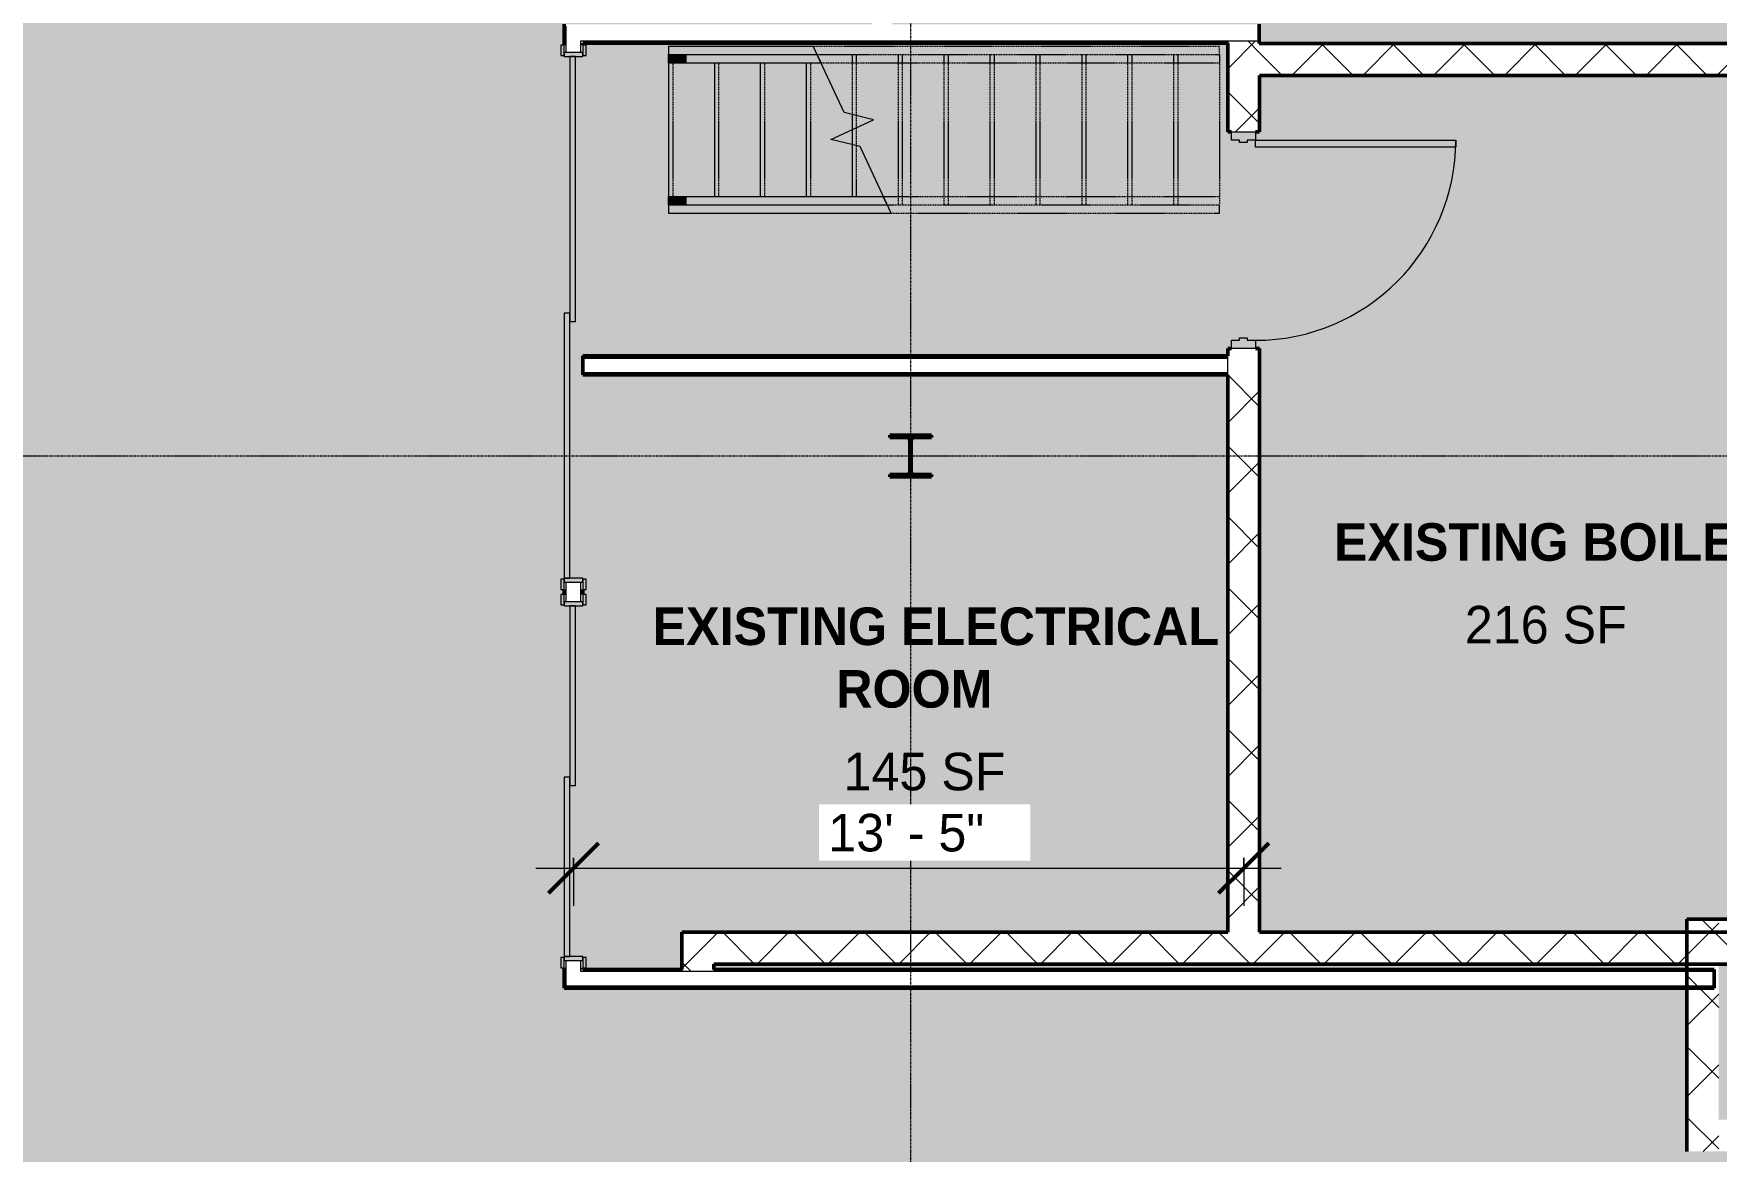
# Model space of a CAD drawing. Header units: inches. Extents: x -4136 to -1276, y 10223 to 12022.
# Drawn here: x -2031.3 to -1628.1, y 10994.8 to 11262.6 of the extents above; entities that cross this region are included whole.
import ezdxf

# ---------------------------------------------------------------- set-up
doc = ezdxf.new("R2010")
doc.units = ezdxf.units.IN
doc.header["$MEASUREMENT"] = 0
doc.linetypes.add('Grid Line 1_2_', pattern=[0.875, 0.5, -0.125, 0.125, -0.125])
doc.linetypes.add('Overhead 1_16_', pattern=[0.101562, 0.0625, -0.039062])
for name, color, linetype, lineweight in [('A-ANNO-DIMS', 211, 'Continuous', 9), ('A-ANNO-DIMS-96', 211, 'Continuous', 9), ('A-AREA-IDEN', 2, 'Continuous', 9), ('A-DOOR-1', 173, 'Continuous', 13), ('A-DOOR-2', 10, 'Continuous', 13), ('A-DOOR-3', 153, 'Continuous', 20), ('A-DOOR-4', 155, 'Continuous', 9), ('A-DOOR-FRAM-1', 153, 'Continuous', 20), ('A-FLOR-HRAL', 11, 'Continuous', 9), ('A-FLOR-HRAL-1', 11, 'Overhead 1_16_', 9), ('A-WALL-2', 163, 'Continuous', 50), ('A-WALL-3', 173, 'Continuous', 13), ('A-WALL-PATT-1', 7, 'Continuous', 9), ('C-BLDG-PADS-1', 10, 'Continuous', 13), ('I-WALL-1', 163, 'Continuous', 50), ('S-COLS-3', 52, 'Continuous', 9), ('S-COLS-4', 52, 'Continuous', 50), ('S-GRID-1', 1, 'Grid Line 1_2_', 9), ('S-STRS', 31, 'Continuous', 9), ('S-STRS-1', 31, 'Overhead 1_16_', 9), ('S-STRS-MBND', 31, 'Overhead 1_16_', 9), ('S-STRS-MBND-1', 31, 'Continuous', 9)]:
    doc.layers.add(name, color=color, linetype=linetype, lineweight=lineweight)
doc.styles.add('Century Gothic', font='ufonts.com_century-gothic.ttf', dxfattribs={"height": 9})
doc.styles.add('Century Gothic_B', font='GOTHICB.TTF', dxfattribs={"height": 9})
doc.dimstyles.new('OD__1__Tol__', dxfattribs={"dimscale": 12, "dimtxt": 9.397514, "dimasz": 1, "dimexe": 0.75, "dimexo": 0.5, "dimgap": 0.125, "dimtad": 1, "dimdec": 0, "dimzin": 3, "dimdsep": 46, "dimlunit": 4, "dimtxsty": 'Century Gothic', "dimblk1": 'OBLIQUE', "dimblk2": 'OBLIQUE', "dimsah": 1, "dimcen": 0.09, "dimdle": 0.75, "dimazin": 0, "dimtfac": 1, "dimtdec": 4, "dimtix": 1, "dimtmove": 0, "dimatfit": 3, "dimfxl": 1, "dimtvp": 1, "dimtfill": 1, "dimfrac": 2, "dimtolj": 1, "dimtzin": 0, "dimarcsym": 2})
pattern_1 = [(0, (0, 0), (30.72, 7.68), [1.267, -21.773, 1.267, -21.773, -122.88]), (0, (0, 0), (30.72, 7.68), [-46.08, 1.267, -44.813, 1.267, -21.773, -53.76]), (0, (0, 0), (30.72, 7.68), [-115.2, 1.267, -14.093, 1.267, -37.133]), (120, (11.52, 3.84), (-22.011075, 22.7643004), [1.267, -21.773, 1.267, -21.773, -122.88]), (120, (11.52, 3.84), (-22.011075, 22.7643004), [-46.08, 1.267, -44.813, 1.267, -21.773, -53.76]), (120, (11.52, 3.84), (-22.011075, 22.7643004), [-115.2, 1.267, -14.093, 1.267, -37.133]), (240, (15.36, 19.2), (-8.708925, -30.4443004), [1.267, -21.773, 1.267, -21.773, -122.88]), (240, (15.36, 19.2), (-8.708925, -30.4443004), [-46.08, 1.267, -44.813, 1.267, -21.773, -53.76]), (240, (15.36, 19.2), (-8.708925, -30.4443004), [-115.2, 1.267, -14.093, 1.267, -37.133])]
pattern_2 = [(45, (0, 0), (-8.485281, 8.485281), []), (135, (0, 0), (-8.485281, -8.485281), [])]

# ---------------------------------------------------------------- blocks, each defined once
blk = doc.blocks.new('Door-Interior-Double-Sliding-2_Panel-Wood - 125_ x 80_-1239573-FLOOR PLAN - 1ST FLOOR PLAN')
at = {"layer": 'A-DOOR-2'}
h = blk.add_hatch(color=256, dxfattribs=at)
h.paths.add_polyline_path([(-65.25, -3.125), (-62.75, -3.125), (-62.75, -2.375), (-65.25, -2.375)], flags=0)
h.paths.add_polyline_path([(-65.25, 2.875), (-65.25, 2.125), (-62.75, 2.125), (-62.75, 2.875)], flags=0)
h.paths.add_polyline_path([(62.75, -2.375), (62.75, -3.125), (65.25, -3.125), (65.25, -2.375)], flags=0)
h.paths.add_polyline_path([(62.75, 2.875), (62.75, 2.125), (65.25, 2.125), (65.25, 2.875)], flags=0)
h = blk.add_hatch(color=256, dxfattribs=at)
h.paths.add_polyline_path([(-63.5, 2.125), (-63.5, -2.375), (-62.5, -2.375), (-62.5, 2.125)], flags=0)
h.paths.add_polyline_path([(62.5, 2.125), (62.5, -2.375), (63.5, -2.375), (63.5, 2.125)], flags=0)
for points in [[(-62.5, 2.125), (-62.5, 0.75), (1, 0.75), (1, 2.125)], [(-1, -0.625), (62.5, -0.625), (62.5, 0.75), (-1, 0.75)]]:
    blk.add_hatch(color=256, dxfattribs=at).paths.add_polyline_path(points, flags=0)
at = {"layer": 'A-DOOR-3'}
for p, q in [((1, 2.125), (-62.5, 2.125)), ((-62.5, 2.125), (-62.5, 0.75)), ((-62.5, 0.75), (1, 0.75)), ((62.5, 0.75), (-1, 0.75)), ((-1, 0.75), (-1, -0.625)), ((1, 0.75), (1, 2.125)), ((62.5, -0.625), (62.5, 0.75)), ((-1, -0.625), (62.5, -0.625))]:
    blk.add_line(p, q, dxfattribs=at)
at = {"layer": 'A-DOOR-4'}
for p, q in [((-62.75, 2.875), (-65.25, 2.875)), ((-65.25, 2.875), (-65.25, 2.125)), ((-65.25, 2.125), (-62.75, 2.125)), ((-62.75, 2.125), (-62.75, 2.875)), ((65.25, 2.875), (62.75, 2.875)), ((62.75, 2.875), (62.75, 2.125)), ((62.75, 2.125), (65.25, 2.125)), ((65.25, 2.125), (65.25, 2.875)), ((-62.75, -2.375), (-65.25, -2.375)), ((-65.25, -2.375), (-65.25, -3.125)), ((-65.25, -3.125), (-62.75, -3.125)), ((-62.75, -3.125), (-62.75, -2.375)), ((65.25, -2.375), (62.75, -2.375)), ((62.75, -2.375), (62.75, -3.125)), ((62.75, -3.125), (65.25, -3.125)), ((65.25, -3.125), (65.25, -2.375))]:
    blk.add_line(p, q, dxfattribs=at)
at = {"layer": 'A-DOOR-FRAM-1'}
for p, q in [((-62.5, 2.125), (-63.5, 2.125)), ((-63.5, 2.125), (-63.5, -2.375)), ((-62.5, -2.375), (-62.5, 2.125)), ((62.5, 2.125), (62.5, -2.375)), ((63.5, 2.125), (62.5, 2.125)), ((63.5, -2.375), (63.5, 2.125)), ((-63.5, -2.375), (-62.5, -2.375)), ((62.5, -2.375), (63.5, -2.375))]:
    blk.add_line(p, q, dxfattribs=at)
blk = doc.blocks.new('Door-Interior-Double-Sliding-2_Panel-Wood - 84_ x 80_-1239550-FLOOR PLAN - 1ST FLOOR PLAN')
at = {"layer": 'A-DOOR-2'}
h = blk.add_hatch(color=256, dxfattribs=at)
h.paths.add_polyline_path([(-44.75, -2.375), (-44.75, -3.125), (-42.25, -3.125), (-42.25, -2.375)], flags=0)
h.paths.add_polyline_path([(-44.75, 2.875), (-44.75, 2.125), (-42.25, 2.125), (-42.25, 2.875)], flags=0)
h.paths.add_polyline_path([(42.25, 2.875), (42.25, 2.125), (44.75, 2.125), (44.75, 2.875)], flags=0)
h.paths.add_polyline_path([(42.25, -2.375), (42.25, -3.125), (44.75, -3.125), (44.75, -2.375)], flags=0)
h = blk.add_hatch(color=256, dxfattribs=at)
h.paths.add_polyline_path([(-43, 2.125), (-43, -2.375), (-42, -2.375), (-42, 2.125)], flags=0)
h.paths.add_polyline_path([(42, -2.375), (43, -2.375), (43, 2.125), (42, 2.125)], flags=0)
for points in [[(-42, 2.125), (-42, 0.75), (1, 0.75), (1, 2.125)], [(-1, -0.625), (42, -0.625), (42, 0.75), (-1, 0.75)]]:
    blk.add_hatch(color=256, dxfattribs=at).paths.add_polyline_path(points, flags=0)
at = {"layer": 'A-DOOR-3'}
for p, q in [((1, 2.125), (-42, 2.125)), ((-42, 2.125), (-42, 0.75)), ((-42, 0.75), (1, 0.75)), ((42, 0.75), (-1, 0.75)), ((-1, 0.75), (-1, -0.625)), ((1, 0.75), (1, 2.125)), ((42, -0.625), (42, 0.75)), ((-1, -0.625), (42, -0.625))]:
    blk.add_line(p, q, dxfattribs=at)
at = {"layer": 'A-DOOR-4'}
for p, q in [((-42.25, 2.875), (-44.75, 2.875)), ((-44.75, 2.875), (-44.75, 2.125)), ((-44.75, 2.125), (-42.25, 2.125)), ((-42.25, 2.125), (-42.25, 2.875)), ((44.75, 2.875), (42.25, 2.875)), ((42.25, 2.875), (42.25, 2.125)), ((42.25, 2.125), (44.75, 2.125)), ((44.75, 2.125), (44.75, 2.875)), ((-42.25, -2.375), (-44.75, -2.375)), ((-44.75, -2.375), (-44.75, -3.125)), ((-44.75, -3.125), (-42.25, -3.125)), ((-42.25, -3.125), (-42.25, -2.375)), ((44.75, -2.375), (42.25, -2.375)), ((42.25, -2.375), (42.25, -3.125)), ((42.25, -3.125), (44.75, -3.125)), ((44.75, -3.125), (44.75, -2.375))]:
    blk.add_line(p, q, dxfattribs=at)
at = {"layer": 'A-DOOR-FRAM-1'}
for p, q in [((-42, 2.125), (-43, 2.125)), ((-43, 2.125), (-43, -2.375)), ((-42, -2.375), (-42, 2.125)), ((42, 2.125), (42, -2.375)), ((43, 2.125), (42, 2.125)), ((43, -2.375), (43, 2.125)), ((-43, -2.375), (-42, -2.375)), ((42, -2.375), (43, -2.375))]:
    blk.add_line(p, q, dxfattribs=at)
blk = doc.blocks.new('Door-Passage-Single-Flush - 48_ x 84_-1370574-FLOOR PLAN - 1ST FLOOR PLAN')
at = {"layer": 'A-DOOR-2'}
h = blk.add_hatch(color=256, dxfattribs=at)
h.paths.add_polyline_path([(-26, -3.0625), (-24, -3.0625), (-24, -1.125), (-23.375, -1.125), (-23.375, 0.75), (-24, 0.75), (-24, 2.6875), (-26, 2.6875)], flags=0)
h.paths.add_polyline_path([(23.375, -1.125), (24, -1.125), (24, -3.0625), (26, -3.0625), (26, 2.6875), (24, 2.6875), (24, 0.75), (23.375, 0.75)], flags=0)
blk.add_hatch(color=256, dxfattribs=at).paths.add_polyline_path([(22.25, -51.0625), (24, -51.0625), (24, -3.0625), (22.25, -3.0625), (22.25, -4.4609)], flags=0)
at = {"layer": 'A-DOOR-3'}
for p, q in [((22.25, -3.0625), (24, -3.0625)), ((22.25, -51.0625), (22.25, -3.0625)), ((24, -3.0625), (24, -51.0625)), ((24, -51.0625), (22.25, -51.0625))]:
    blk.add_line(p, q, dxfattribs=at)
at = {"layer": 'A-DOOR-4'}
blk.add_arc((24, -3.0625), 48, 180, 270, dxfattribs=at)
at = {"layer": 'A-DOOR-FRAM-1'}
for p, q in [((-26, 2.6875), (-24, 2.6875)), ((-26, -3.0625), (-26, 2.6875)), ((-24, 2.6875), (-24, 0.75)), ((-24, 0.75), (-23.375, 0.75)), ((-23.375, 0.75), (-23.375, -1.125)), ((23.375, 0.75), (24, 0.75)), ((23.375, -1.125), (23.375, 0.75)), ((24, 2.6875), (26, 2.6875)), ((24, 0.75), (24, 2.6875)), ((26, 2.6875), (26, -3.0625)), ((-24, -3.0625), (-26, -3.0625)), ((-24, -1.125), (-24, -3.0625)), ((-23.375, -1.125), (-24, -1.125)), ((24, -1.125), (23.375, -1.125)), ((24, -3.0625), (24, -1.125)), ((26, -3.0625), (24, -3.0625))]:
    blk.add_line(p, q, dxfattribs=at)
blk = doc.blocks.new('Top Rail Type - Top Rail_Internal_-1377795-FLOOR PLAN - 1ST FLOOR PLAN')
at = {"layer": 'A-FLOR-HRAL'}
for points in [[(-1879.2, 11221.65), (-1875.08, 11221.65), (-1875.08, 11223.65), (-1879.2, 11223.65)], [(-1875.06, 11221.65), (-1875.06, 11223.65), (-1875.08, 11223.65), (-1875.08, 11221.65)]]:
    blk.add_hatch(color=256, dxfattribs=at).paths.add_polyline_path(points, flags=0)
for p, q in [((-1879.2, 11221.65), (-1879.2, 11223.65)), ((-1879.2, 11223.65), (-1875.08, 11223.65)), ((-1875.08, 11221.65), (-1879.2, 11221.65)), ((-1875.06, 11223.65), (-1875.08, 11223.65)), ((-1875.08, 11223.65), (-1875.08, 11221.65)), ((-1875.08, 11221.65), (-1875.06, 11221.65))]:
    blk.add_line(p, q, dxfattribs=at)
blk = doc.blocks.new('Top Rail Type - Top Rail_Internal_-V2-FLOOR PLAN - 1ST FLOOR PLAN')
at = {"layer": 'A-FLOR-HRAL'}
blk.add_hatch(color=256, dxfattribs=at).paths.add_polyline_path([(-1875.06, 11221.65), (-1826.81, 11221.65), (-1827.74, 11223.65), (-1875.06, 11223.65)], flags=0)
for p, q in [((-1879.2, 11223.65), (-1879.2, 11221.65)), ((-1879.2, 11223.65), (-1827.74, 11223.65)), ((-1879.2, 11221.65), (-1826.81, 11221.65)), ((-1826.81, 11221.65), (-1827.74, 11223.65))]:
    blk.add_line(p, q, dxfattribs=at)
at = {"layer": 'A-FLOR-HRAL-1'}
for p, q in [((-1827.74, 11223.65), (-1747.2, 11223.65)), ((-1826.81, 11221.65), (-1747.2, 11221.65)), ((-1747.2, 11223.65), (-1747.2, 11221.65))]:
    blk.add_line(p, q, dxfattribs=at)
blk = doc.blocks.new('Top Rail Type - Top Rail_Internal_-1377806-FLOOR PLAN - 1ST FLOOR PLAN')
at = {"layer": 'A-FLOR-HRAL'}
for points in [[(-1879.2, 11255.65), (-1875.08, 11255.65), (-1875.08, 11257.65), (-1879.2, 11257.65)], [(-1875.06, 11255.65), (-1875.06, 11257.65), (-1875.08, 11257.65), (-1875.08, 11255.65)]]:
    blk.add_hatch(color=256, dxfattribs=at).paths.add_polyline_path(points, flags=0)
for p, q in [((-1879.2, 11255.65), (-1879.2, 11257.65)), ((-1879.2, 11257.65), (-1875.08, 11257.65)), ((-1875.06, 11257.65), (-1875.08, 11257.65)), ((-1875.08, 11257.65), (-1875.08, 11255.65)), ((-1875.08, 11255.65), (-1879.2, 11255.65)), ((-1875.08, 11255.65), (-1875.06, 11255.65))]:
    blk.add_line(p, q, dxfattribs=at)
blk = doc.blocks.new('Top Rail Type - Top Rail_Internal_-V3-FLOOR PLAN - 1ST FLOOR PLAN')
at = {"layer": 'A-FLOR-HRAL'}
blk.add_hatch(color=256, dxfattribs=at).paths.add_polyline_path([(-1875.06, 11255.65), (-1842.66, 11255.65), (-1843.6, 11257.65), (-1875.06, 11257.65)], flags=0)
for p, q in [((-1879.2, 11257.65), (-1879.2, 11255.65)), ((-1879.2, 11257.65), (-1843.6, 11257.65)), ((-1842.66, 11255.65), (-1843.6, 11257.65)), ((-1879.2, 11255.65), (-1842.66, 11255.65))]:
    blk.add_line(p, q, dxfattribs=at)
at = {"layer": 'A-FLOR-HRAL-1'}
for p, q in [((-1843.6, 11257.65), (-1747.2, 11257.65)), ((-1747.2, 11257.65), (-1747.2, 11255.65)), ((-1842.66, 11255.65), (-1747.2, 11255.65))]:
    blk.add_line(p, q, dxfattribs=at)
blk = doc.blocks.new('DIMBLOCK4-FLOOR PLAN - 1ST FLOOR PLAN')
at = {"layer": 'A-ANNO-DIMS-96', "lineweight": 50}
for p, q in [((-1901.95, 11062.62), (-1895.95, 11068.62)), ((-1741.39, 11062.62), (-1735.39, 11068.62)), ((-1901.95, 11062.62), (-1907.95, 11056.62)), ((-1741.39, 11062.62), (-1747.39, 11056.62))]:
    blk.add_line(p, q, dxfattribs=at)
at = {"layer": 'A-ANNO-DIMS-96'}
for p, q in [((-1901.95, 11065.11), (-1901.95, 11053.62)), ((-1901.95, 11062.62), (-1901.95, 11065.11)), ((-1741.39, 11065.11), (-1741.39, 11053.62)), ((-1741.39, 11062.62), (-1741.39, 11065.11)), ((-1910.95, 11062.62), (-1732.39, 11062.62))]:
    blk.add_line(p, q, dxfattribs=at)
at = {"layer": 'A-ANNO-DIMS-96', "color": 0, "insert": (-1840.91, 11075.66), "char_height": 9, "width": 46.1821, "attachment_point": 1, "line_spacing_factor": 0.984502, "style": 'Century Gothic', "bg_fill": 3, "box_fill_scale": 1.25, "bg_fill_color": 256, "bg_fill_true_color": 13158600, "bg_fill_transparency": 0}
blk.add_mtext('13\' - 5"', dxfattribs=at)
blk = doc.blocks.new('_Oblique')
at = {"color": 0, "linetype": 'ByBlock', "lineweight": -2}
blk.add_line((-0.5, -0.5), (0.5, 0.5), dxfattribs=at)

msp = doc.modelspace()

# ---------------------------------------------------------------- hatches: boundary and pattern name
at = {"layer": 'A-WALL-PATT-1'}
h = msp.add_hatch(dxfattribs=at)
h.set_pattern_fill('FP_3', color=256, style=0, pattern_type=2)
h.set_pattern_definition(pattern_1)
h.paths.add_polyline_path([(-1904.2, 11033.9), (-1903.7, 11033.9), (-1903.7, 11040.48), (-1904.2, 11040.48), (-1904.2, 11038.73)], flags=0)
h.paths.add_polyline_path([(-1904.2, 11126.48), (-1903.7, 11126.48), (-1903.7, 11131.15), (-1904.2, 11131.15), (-1904.2, 11128.23)], flags=0)
h.paths.add_polyline_path([(-1903.7, 11258.15), (-1903.7, 11264.4), (-1904.2, 11264.4), (-1904.2, 11258.15)], flags=0)
h = msp.add_hatch(dxfattribs=at)
h.set_pattern_fill('FP_3', color=256, style=0, pattern_type=2)
h.set_pattern_definition(pattern_1)
h.paths.add_polyline_path([(-1900.2, 11260.4), (-1745.2, 11260.4), (-1745.2, 11260.9), (-1900.2, 11260.9)], flags=0)
h = msp.add_hatch(dxfattribs=at)
h.set_pattern_fill('FP_1', color=256, style=0, pattern_type=2)
h.set_pattern_definition(pattern_2)
h.paths.add_polyline_path([(-1745.2, 11047.28), (-1737.58, 11047.28), (-1737.58, 11187.15), (-1745.2, 11187.15), (-1745.2, 11096.51)], flags=0)
h.paths.add_polyline_path([(-1737.58, 11239.15), (-1737.58, 11260.4), (-1737.7, 11260.4), (-1737.7, 11260.9), (-1745.2, 11260.9), (-1745.2, 11239.15), (-1738.58, 11239.15)], flags=0)
h = msp.add_hatch(dxfattribs=at)
h.set_pattern_fill('FP_1', color=256, style=0, pattern_type=2)
h.set_pattern_definition(pattern_2)
h.paths.add_polyline_path([(-1585.45, 11252.65), (-1585.45, 11260.27), (-1737.58, 11260.27), (-1737.58, 11252.65), (-1615.75, 11252.65)], flags=0)
h = msp.add_hatch(dxfattribs=at)
h.set_pattern_fill('FP_3', color=256, style=0, pattern_type=2)
h.set_pattern_definition(pattern_1)
h.paths.add_polyline_path([(-1899.7, 11184.9), (-1745.2, 11184.9), (-1745.2, 11185.4), (-1899.7, 11185.4)], flags=0)
h = msp.add_hatch(dxfattribs=at)
h.set_pattern_fill('FP_3', color=256, style=0, pattern_type=2)
h.set_pattern_definition(pattern_1)
h.paths.add_polyline_path([(-1899.7, 11180.9), (-1745.2, 11180.9), (-1745.2, 11181.4), (-1899.7, 11181.4)], flags=0)
h = msp.add_hatch(dxfattribs=at)
h.set_pattern_fill('FP_1', color=256, style=0, pattern_type=2)
h.set_pattern_definition(pattern_2)
h.paths.add_polyline_path([(-1868.35, 11037.9), (-1868.35, 11047.28), (-1875.98, 11047.28), (-1875.98, 11037.9)], flags=0)
h = msp.add_hatch(dxfattribs=at)
h.set_pattern_fill('FP_1', color=256, style=0, pattern_type=2)
h.set_pattern_definition(pattern_2)
h.paths.add_polyline_path([(-1868.35, 11039.65), (-1585.45, 11039.65), (-1585.45, 11047.28), (-1868.35, 11047.28)], flags=0)
h = msp.add_hatch(dxfattribs=at)
h.set_pattern_fill('FP_1', color=256, style=0, pattern_type=2)
h.set_pattern_definition(pattern_2)
h.paths.add_polyline_path([(-1627.58, 10994.78), (-1627.58, 11050.4), (-1635.2, 11050.4), (-1635.2, 10994.78)], flags=0)
h = msp.add_hatch(dxfattribs=at)
h.set_pattern_fill('FP_3', color=256, style=0, pattern_type=2)
h.set_pattern_definition(pattern_1)
h.paths.add_polyline_path([(-1868.35, 11037.9), (-1628.7, 11037.9), (-1628.7, 11038.4), (-1868.35, 11038.4)], flags=0)
h.paths.add_polyline_path([(-1899.7, 11037.9), (-1875.98, 11037.9), (-1875.98, 11038.4), (-1899.7, 11038.4)], flags=0)
h = msp.add_hatch(dxfattribs=at)
h.set_pattern_fill('FP_3', color=256, style=0, pattern_type=2)
h.set_pattern_definition(pattern_1)
h.paths.add_polyline_path([(-1903.7, 11033.9), (-1628.7, 11033.9), (-1628.7, 11034.4), (-1903.7, 11034.4)], flags=0)
at = {"layer": 'C-BLDG-PADS-1'}
h = msp.add_hatch(color=256, dxfattribs=at)
h.paths.add_polyline_path([(-3016.2, 10800.4), (-2884.2, 10800.4), (-2884.14, 10801.31), (-2883.96, 10802.21), (-2883.67, 10803.07), (-2883.27, 10803.9), (-2882.76, 10804.66), (-2882.15, 10805.35), (-2881.46, 10805.95), (-2880.7, 10806.46), (-2879.88, 10806.86), (-2879.01, 10807.16), (-2878.12, 10807.34), (-2877.2, 10807.4), (-2876.29, 10807.34), (-2875.39, 10807.16), (-2874.52, 10806.86), (-2873.7, 10806.46), (-2872.94, 10805.95), (-2872.25, 10805.35), (-2871.65, 10804.66), (-2871.14, 10803.9), (-2870.74, 10803.07), (-2870.44, 10802.21), (-2870.26, 10801.31), (-2870.2, 10800.4), (-2809.2, 10800.4), (-2809.2, 10844.89), (-2761.2, 10844.89), (-2761.2, 10800.4), (-2728.2, 10800.4), (-2728.14, 10801.31), (-2727.96, 10802.21), (-2727.67, 10803.07), (-2727.27, 10803.9), (-2726.76, 10804.66), (-2726.15, 10805.35), (-2725.46, 10805.95), (-2724.7, 10806.46), (-2723.88, 10806.86), (-2723.01, 10807.16), (-2722.12, 10807.34), (-2721.2, 10807.4), (-2720.29, 10807.34), (-2719.39, 10807.16), (-2718.52, 10806.86), (-2717.7, 10806.46), (-2716.94, 10805.95), (-2716.25, 10805.35), (-2715.65, 10804.66), (-2715.14, 10803.9), (-2714.74, 10803.07), (-2714.44, 10802.21), (-2714.26, 10801.31), (-2714.2, 10800.4), (-2572.2, 10800.4), (-2572.14, 10801.31), (-2571.96, 10802.21), (-2571.67, 10803.07), (-2571.27, 10803.9), (-2570.76, 10804.66), (-2570.15, 10805.35), (-2569.46, 10805.95), (-2568.7, 10806.46), (-2567.88, 10806.86), (-2567.01, 10807.16), (-2566.2, 10807.32), (-2566.2, 10844.89), (-2518.2, 10844.89), (-2518.2, 10800.4), (-2416.2, 10800.4), (-2416.14, 10801.31), (-2415.96, 10802.21), (-2415.67, 10803.07), (-2415.27, 10803.9), (-2414.76, 10804.66), (-2414.15, 10805.35), (-2413.46, 10805.95), (-2412.7, 10806.46), (-2411.88, 10806.86), (-2411.01, 10807.16), (-2410.12, 10807.34), (-2409.2, 10807.4), (-2408.29, 10807.34), (-2407.39, 10807.16), (-2406.52, 10806.86), (-2405.7, 10806.46), (-2404.94, 10805.95), (-2404.25, 10805.35), (-2403.65, 10804.66), (-2403.14, 10803.9), (-2402.74, 10803.07), (-2402.44, 10802.21), (-2402.26, 10801.31), (-2402.2, 10800.4), (-2326.2, 10800.4), (-2326.2, 10844.89), (-2278.2, 10844.89), (-2278.2, 10800.4), (-2260.2, 10800.4), (-2260.14, 10801.31), (-2259.96, 10802.21), (-2259.67, 10803.07), (-2259.27, 10803.9), (-2258.76, 10804.66), (-2258.15, 10805.35), (-2257.46, 10805.95), (-2256.7, 10806.46), (-2255.88, 10806.86), (-2255.01, 10807.16), (-2254.12, 10807.34), (-2253.2, 10807.4), (-2252.29, 10807.34), (-2251.39, 10807.16), (-2250.52, 10806.86), (-2249.7, 10806.46), (-2248.94, 10805.95), (-2248.25, 10805.35), (-2247.65, 10804.66), (-2247.14, 10803.9), (-2246.74, 10803.07), (-2246.44, 10802.21), (-2246.26, 10801.31), (-2246.2, 10800.4), (-2104.2, 10800.4), (-2104.14, 10801.31), (-2103.96, 10802.21), (-2103.67, 10803.07), (-2103.27, 10803.9), (-2102.76, 10804.66), (-2102.15, 10805.35), (-2101.46, 10805.95), (-2100.7, 10806.46), (-2099.88, 10806.86), (-2099.01, 10807.16), (-2098.12, 10807.34), (-2097.2, 10807.4), (-2096.29, 10807.34), (-2095.39, 10807.16), (-2094.52, 10806.86), (-2093.7, 10806.46), (-2092.94, 10805.95), (-2092.25, 10805.35), (-2091.65, 10804.66), (-2091.14, 10803.9), (-2090.74, 10803.07), (-2090.44, 10802.21), (-2090.26, 10801.31), (-2090.2, 10800.4), (-2085.7, 10800.4), (-2085.7, 10844.89), (-2037.7, 10844.89), (-2037.7, 10800.4), (-1949.39, 10800.4), (-1949.33, 10801.31), (-1949.15, 10802.21), (-1948.86, 10803.07), (-1948.45, 10803.9), (-1947.94, 10804.66), (-1947.34, 10805.35), (-1946.65, 10805.95), (-1946.2, 10806.25), (-1946.2, 10817.27), (-1845.45, 10817.27), (-1845.45, 10979.9), (-1832.55, 10979.9), (-1832.55, 10975.4), (-1840.95, 10975.4), (-1840.95, 10817.27), (-1829.2, 10817.27), (-1829.2, 10832.89), (-1813.2, 10832.89), (-1813.2, 10817.27), (-1797.95, 10817.27), (-1797.95, 10975.4), (-1802.55, 10975.4), (-1802.55, 10979.9), (-1797.95, 10979.9), (-1797.95, 10977.65), (-1790.33, 10977.65), (-1790.33, 10817.27), (-1600.45, 10817.27), (-1600.45, 10832.89), (-1587.2, 10832.89), (-1587.2, 10994.78), (-1635.2, 10994.78), (-1635.2, 11033.9), (-1904.2, 11033.9), (-1904.2, 11038.73), (-1904.95, 11038.73), (-1904.95, 11041.23), (-1904.2, 11041.23), (-1904.2, 11084.48), (-1902.83, 11084.48), (-1902.83, 11125.48), (-1904.2, 11125.48), (-1904.2, 11125.73), (-1904.95, 11125.73), (-1904.95, 11128.23), (-1904.2, 11128.23), (-1904.2, 11129.4), (-1904.95, 11129.4), (-1904.95, 11131.9), (-1904.2, 11131.9), (-1904.2, 11195.65), (-1902.83, 11195.65), (-1902.83, 11257.15), (-1904.2, 11257.15), (-1904.2, 11257.4), (-1904.95, 11257.4), (-1904.95, 11259.9), (-1904.2, 11259.9), (-1904.2, 11264.9), (-1830.33, 11264.9), (-1830.33, 11353.14), (-1829.33, 11353.14), (-1829.33, 11355.14), (-1827.39, 11355.14), (-1827.39, 11355.76), (-1825.52, 11355.76), (-1825.52, 11355.14), (-1823.58, 11355.14), (-1823.58, 11353.14), (-1825.58, 11353.14), (-1825.58, 11264.9), (-1737.7, 11264.9), (-1737.7, 11260.4), (-1737.58, 11260.4), (-1737.58, 11260.27), (-1587.2, 11260.27), (-1587.2, 11406.76), (-1591.88, 11406.76), (-1592.08, 11406.62), (-1592.23, 11406.4), (-1592.28, 11406.14), (-1592.28, 11398.66), (-1592.23, 11398.39), (-1592.08, 11398.17), (-1591.86, 11398.02), (-1591.59, 11397.96), (-1587.45, 11397.96), (-1587.45, 11397.41), (-1597.45, 11397.41), (-1597.45, 11397.96), (-1593.31, 11397.96), (-1593.05, 11398.02), (-1592.83, 11398.17), (-1592.68, 11398.39), (-1592.62, 11398.66), (-1592.62, 11406.14), (-1592.68, 11406.4), (-1592.83, 11406.62), (-1593.03, 11406.76), (-1820.63, 11406.76), (-1820.83, 11406.62), (-1820.98, 11406.4), (-1821.03, 11406.14), (-1821.03, 11398.66), (-1820.98, 11398.39), (-1820.83, 11398.17), (-1820.61, 11398.02), (-1820.34, 11397.96), (-1816.2, 11397.96), (-1816.2, 11397.41), (-1825.58, 11397.41), (-1825.58, 11393.14), (-1823.58, 11393.14), (-1823.58, 11391.14), (-1825.52, 11391.14), (-1825.52, 11390.51), (-1827.39, 11390.51), (-1827.39, 11391.14), (-1829.33, 11391.14), (-1829.33, 11393.14), (-1830.33, 11393.14), (-1830.33, 11411.51), (-1587.2, 11411.51), (-1587.2, 11736.52), (-1600.45, 11736.52), (-1600.45, 11758.4), (-1813.2, 11758.4), (-1813.2, 11736.52), (-1829.2, 11736.52), (-1829.2, 11758.4), (-2053.7, 11758.4), (-2053.7, 11736.52), (-2069.7, 11736.52), (-2069.7, 11758.4), (-2294.2, 11758.4), (-2294.2, 11736.52), (-2310.2, 11736.52), (-2310.2, 11758.4), (-2534.2, 11758.4), (-2534.2, 11736.52), (-2550.2, 11736.52), (-2550.2, 11758.4), (-2777.2, 11758.4), (-2777.2, 11736.52), (-2793.2, 11736.52), (-2793.2, 11758.4), (-3013.2, 11758.4), (-3013.2, 11736.52), (-3016.2, 11736.52), (-3016.2, 10800.55)], flags=0)
h.paths.add_polyline_path([(-1587.2, 11002.4), (-1587.2, 11039.65), (-1627.58, 11039.65), (-1627.58, 11002.4)], flags=0)
h.paths.add_polyline_path([(-1862.3, 11038.4), (-1635.2, 11038.4), (-1635.2, 11039.65), (-1868.35, 11039.65), (-1868.35, 11038.4)], flags=0)
h.paths.add_polyline_path([(-1738.58, 11237.15), (-1690.58, 11237.15), (-1690.58, 11235.4), (-1738.58, 11235.4), (-1738.58, 11236.52)], flags=0)
h.paths.add_polyline_path([(-1899.7, 11038.4), (-1875.98, 11038.4), (-1875.98, 11047.28), (-1745.2, 11047.28), (-1745.2, 11180.9), (-1899.7, 11180.9), (-1899.7, 11185.4), (-1745.2, 11185.4), (-1745.2, 11187.15), (-1744.33, 11187.15), (-1744.33, 11189.15), (-1742.39, 11189.15), (-1742.39, 11189.77), (-1740.52, 11189.77), (-1740.52, 11189.15), (-1738.58, 11189.15), (-1738.58, 11187.15), (-1737.58, 11187.15), (-1737.58, 11047.28), (-1635.2, 11047.28), (-1635.2, 11050.4), (-1587.2, 11050.4), (-1587.2, 11252.65), (-1737.58, 11252.65), (-1737.58, 11239.15), (-1738.58, 11239.15), (-1738.58, 11237.15), (-1740.52, 11237.15), (-1740.52, 11236.52), (-1742.39, 11236.52), (-1742.39, 11237.15), (-1744.33, 11237.15), (-1744.33, 11239.15), (-1745.2, 11239.15), (-1745.2, 11260.4), (-1899.7, 11260.4), (-1899.7, 11259.9), (-1898.95, 11259.9), (-1898.95, 11257.4), (-1899.7, 11257.4), (-1899.7, 11257.15), (-1901.45, 11257.15), (-1901.45, 11193.65), (-1902.83, 11193.65), (-1902.83, 11132.15), (-1899.7, 11132.15), (-1899.7, 11131.9), (-1898.95, 11131.9), (-1898.95, 11129.4), (-1899.7, 11129.4), (-1899.7, 11128.23), (-1898.95, 11128.23), (-1898.95, 11125.73), (-1899.7, 11125.73), (-1899.7, 11125.48), (-1901.45, 11125.48), (-1901.45, 11082.48), (-1902.83, 11082.48), (-1902.83, 11041.48), (-1899.7, 11041.48), (-1899.7, 11041.23), (-1898.95, 11041.23), (-1898.95, 11038.73), (-1899.7, 11038.73)], flags=0)
h.paths.add_polyline_path([(-2060.84, 11156.41), (-2066.7, 11156.41), (-2066.7, 11156.96), (-2062.56, 11156.96), (-2062.3, 11157.02), (-2062.08, 11157.17), (-2061.93, 11157.39), (-2061.87, 11157.66), (-2061.87, 11165.14), (-2061.93, 11165.4), (-2062.08, 11165.62), (-2062.3, 11165.77), (-2062.56, 11165.83), (-2066.7, 11165.83), (-2066.7, 11166.39), (-2056.7, 11166.39), (-2056.7, 11165.83), (-2060.84, 11165.83), (-2061.11, 11165.77), (-2061.33, 11165.62), (-2061.48, 11165.4), (-2061.53, 11165.14), (-2061.53, 11157.66), (-2061.48, 11157.39), (-2061.33, 11157.17), (-2061.11, 11157.02), (-2060.84, 11156.96), (-2056.7, 11156.96), (-2056.7, 11156.41)], flags=0)
h.paths.add_polyline_path([(-2537.2, 11156.41), (-2547.2, 11156.41), (-2547.2, 11156.96), (-2543.06, 11156.96), (-2542.8, 11157.02), (-2542.58, 11157.17), (-2542.43, 11157.39), (-2542.37, 11157.66), (-2542.37, 11165.14), (-2542.43, 11165.4), (-2542.58, 11165.62), (-2542.8, 11165.77), (-2543.06, 11165.83), (-2547.2, 11165.83), (-2547.2, 11166.39), (-2537.2, 11166.39), (-2537.2, 11165.83), (-2541.34, 11165.83), (-2541.61, 11165.77), (-2541.83, 11165.62), (-2541.98, 11165.4), (-2542.03, 11165.14), (-2542.03, 11157.66), (-2541.98, 11157.39), (-2541.83, 11157.17), (-2541.61, 11157.02), (-2541.34, 11156.96), (-2537.2, 11156.96)], flags=0)
h.paths.add_polyline_path([(-1816.2, 11156.41), (-1826.2, 11156.41), (-1826.2, 11156.96), (-1822.06, 11156.96), (-1821.8, 11157.02), (-1821.58, 11157.17), (-1821.43, 11157.39), (-1821.37, 11157.66), (-1821.37, 11165.14), (-1821.43, 11165.4), (-1821.58, 11165.62), (-1821.8, 11165.77), (-1822.06, 11165.83), (-1826.2, 11165.83), (-1826.2, 11166.39), (-1816.2, 11166.39), (-1816.2, 11165.83), (-1820.34, 11165.83), (-1820.61, 11165.77), (-1820.83, 11165.62), (-1820.98, 11165.4), (-1821.03, 11165.14), (-1821.03, 11157.66), (-1820.98, 11157.39), (-1820.83, 11157.17), (-1820.61, 11157.02), (-1820.34, 11156.96), (-1816.2, 11156.96)], flags=0)
h.paths.add_polyline_path([(-2297.2, 11156.41), (-2307.2, 11156.41), (-2307.2, 11156.96), (-2303.06, 11156.96), (-2302.8, 11157.02), (-2302.58, 11157.17), (-2302.43, 11157.39), (-2302.37, 11157.66), (-2302.37, 11165.14), (-2302.43, 11165.4), (-2302.58, 11165.62), (-2302.8, 11165.77), (-2303.06, 11165.83), (-2307.2, 11165.83), (-2307.2, 11166.39), (-2297.2, 11166.39), (-2297.2, 11165.83), (-2301.34, 11165.83), (-2301.61, 11165.77), (-2301.83, 11165.62), (-2301.98, 11165.4), (-2302.03, 11165.14), (-2302.03, 11157.66), (-2301.98, 11157.39), (-2301.83, 11157.17), (-2301.61, 11157.02), (-2301.34, 11156.96), (-2297.2, 11156.96)], flags=0)
h.paths.add_polyline_path([(-1587.45, 11156.41), (-1597.45, 11156.41), (-1597.45, 11156.96), (-1593.31, 11156.96), (-1593.05, 11157.02), (-1592.83, 11157.17), (-1592.68, 11157.39), (-1592.62, 11157.66), (-1592.62, 11165.14), (-1592.68, 11165.4), (-1592.83, 11165.62), (-1593.05, 11165.77), (-1593.31, 11165.83), (-1597.45, 11165.83), (-1597.45, 11166.39), (-1587.45, 11166.39), (-1587.45, 11165.83), (-1591.59, 11165.83), (-1591.86, 11165.77), (-1592.08, 11165.62), (-1592.23, 11165.4), (-1592.28, 11165.14), (-1592.28, 11157.66), (-1592.23, 11157.39), (-1592.08, 11157.17), (-1591.86, 11157.02), (-1591.59, 11156.96), (-1587.45, 11156.96)], flags=0)
h.paths.add_polyline_path([(-2784.34, 11156.41), (-2790.2, 11156.41), (-2790.2, 11156.96), (-2786.06, 11156.96), (-2785.8, 11157.02), (-2785.58, 11157.17), (-2785.43, 11157.39), (-2785.37, 11157.66), (-2785.37, 11165.14), (-2785.43, 11165.4), (-2785.58, 11165.62), (-2785.8, 11165.77), (-2786.06, 11165.83), (-2790.2, 11165.83), (-2790.2, 11166.39), (-2780.2, 11166.39), (-2780.2, 11165.83), (-2784.34, 11165.83), (-2784.61, 11165.77), (-2784.83, 11165.62), (-2784.98, 11165.4), (-2785.03, 11165.14), (-2785.03, 11157.66), (-2784.98, 11157.39), (-2784.83, 11157.17), (-2784.61, 11157.02), (-2784.34, 11156.96), (-2780.2, 11156.96), (-2780.2, 11156.41)], flags=0)
h.paths.add_polyline_path([(-1826.2, 11219.65), (-1879.2, 11219.65), (-1879.2, 11259.65), (-1844.53, 11259.65), (-1837.11, 11243.72), (-1830.11, 11242.02), (-1840.3, 11237.27), (-1833.3, 11235.57), (-1825.88, 11219.65)], flags=0)
h.paths.add_polyline_path([(-1829.7, 11389.39), (-1865.33, 11389.39), (-1865.33, 11391.14), (-1829.33, 11391.14), (-1829.33, 11389.39)], flags=0)
h.paths.add_polyline_path([(-2301.34, 11397.41), (-2307.2, 11397.41), (-2307.2, 11397.96), (-2303.06, 11397.96), (-2302.8, 11398.02), (-2302.58, 11398.17), (-2302.43, 11398.39), (-2302.37, 11398.66), (-2302.37, 11406.14), (-2302.43, 11406.4), (-2302.58, 11406.62), (-2302.8, 11406.77), (-2303.06, 11406.83), (-2307.2, 11406.83), (-2307.2, 11407.39), (-2297.2, 11407.39), (-2297.2, 11406.83), (-2301.34, 11406.83), (-2301.61, 11406.77), (-2301.83, 11406.62), (-2301.98, 11406.4), (-2302.03, 11406.14), (-2302.03, 11398.66), (-2301.98, 11398.39), (-2301.83, 11398.17), (-2301.61, 11398.02), (-2301.34, 11397.96), (-2297.2, 11397.96), (-2297.2, 11397.41)], flags=0)
h.paths.add_polyline_path([(-2547.2, 11397.41), (-2547.2, 11397.96), (-2543.06, 11397.96), (-2542.8, 11398.02), (-2542.58, 11398.17), (-2542.43, 11398.39), (-2542.37, 11398.66), (-2542.37, 11406.14), (-2542.43, 11406.4), (-2542.58, 11406.62), (-2542.8, 11406.77), (-2543.06, 11406.83), (-2547.2, 11406.83), (-2547.2, 11407.39), (-2537.2, 11407.39), (-2537.2, 11406.83), (-2541.34, 11406.83), (-2541.61, 11406.77), (-2541.83, 11406.62), (-2541.98, 11406.4), (-2542.03, 11406.14), (-2542.03, 11398.66), (-2541.98, 11398.39), (-2541.83, 11398.17), (-2541.61, 11398.02), (-2541.34, 11397.96), (-2537.2, 11397.96), (-2537.2, 11397.41), (-2543.06, 11397.41)], flags=0)
h.paths.add_polyline_path([(-2056.7, 11397.41), (-2066.7, 11397.41), (-2066.7, 11397.96), (-2062.56, 11397.96), (-2062.3, 11398.02), (-2062.08, 11398.17), (-2061.93, 11398.39), (-2061.87, 11398.66), (-2061.87, 11406.14), (-2061.93, 11406.4), (-2062.08, 11406.62), (-2062.3, 11406.77), (-2062.56, 11406.83), (-2066.7, 11406.83), (-2066.7, 11407.39), (-2056.7, 11407.39), (-2056.7, 11406.83), (-2060.84, 11406.83), (-2061.11, 11406.77), (-2061.33, 11406.62), (-2061.48, 11406.4), (-2061.53, 11406.14), (-2061.53, 11398.66), (-2061.48, 11398.39), (-2061.33, 11398.17), (-2061.11, 11398.02), (-2060.84, 11397.96), (-2056.7, 11397.96)], flags=0)
h.paths.add_polyline_path([(-2780.2, 11397.41), (-2790.2, 11397.41), (-2790.2, 11397.96), (-2786.06, 11397.96), (-2785.8, 11398.02), (-2785.58, 11398.17), (-2785.43, 11398.39), (-2785.37, 11398.66), (-2785.37, 11406.14), (-2785.43, 11406.4), (-2785.58, 11406.62), (-2785.8, 11406.77), (-2786.06, 11406.83), (-2790.2, 11406.83), (-2790.2, 11407.39), (-2780.2, 11407.39), (-2780.2, 11406.83), (-2784.34, 11406.83), (-2784.61, 11406.77), (-2784.83, 11406.62), (-2784.98, 11406.4), (-2785.03, 11406.14), (-2785.03, 11398.66), (-2784.98, 11398.39), (-2784.83, 11398.17), (-2784.61, 11398.02), (-2784.34, 11397.96), (-2780.2, 11397.96)], flags=0)
h.paths.add_polyline_path([(-1822.06, 11397.96), (-1821.8, 11398.02), (-1821.58, 11398.17), (-1821.43, 11398.39), (-1821.37, 11398.66), (-1821.37, 11406.14), (-1821.43, 11406.4), (-1821.58, 11406.62), (-1821.78, 11406.76), (-1825.58, 11406.76), (-1825.58, 11397.96), (-1823.58, 11397.96)], flags=0)
at = {"layer": 'S-COLS-3'}
h = msp.add_hatch(dxfattribs=at)
h.set_pattern_fill('FP_5', color=256, style=0, pattern_type=2)
h.set_pattern_definition([(45, (0, 0), (-9.503515, 9.503515), []), (45, (0, 14.4), (-9.503515, 9.503515), [])])
h.paths.add_polyline_path([(-1816.2, 11156.41), (-1816.2, 11156.96), (-1820.34, 11156.96), (-1820.61, 11157.02), (-1820.83, 11157.17), (-1820.98, 11157.39), (-1821.03, 11157.66), (-1821.03, 11165.14), (-1820.98, 11165.4), (-1820.83, 11165.62), (-1820.61, 11165.77), (-1820.34, 11165.83), (-1816.2, 11165.83), (-1816.2, 11166.39), (-1826.2, 11166.39), (-1826.2, 11165.83), (-1822.06, 11165.83), (-1821.8, 11165.77), (-1821.58, 11165.62), (-1821.43, 11165.4), (-1821.37, 11165.14), (-1821.37, 11157.66), (-1821.43, 11157.39), (-1821.58, 11157.17), (-1821.8, 11157.02), (-1822.06, 11156.96), (-1826.2, 11156.96), (-1826.2, 11156.41)], flags=0)
at = {"layer": 'S-STRS'}
for points in [[(-1879.2, 11257.65), (-1843.6, 11257.65), (-1844.53, 11259.65), (-1879.2, 11259.65)], [(-1875.08, 11223.65), (-1868.2, 11223.65), (-1868.2, 11255.65), (-1879.2, 11255.65), (-1879.2, 11223.65)], [(-1866.59, 11223.65), (-1857.2, 11223.65), (-1857.2, 11255.65), (-1868.2, 11255.65), (-1868.2, 11223.65)], [(-1857.2, 11223.65), (-1846.2, 11223.65), (-1846.2, 11255.65), (-1857.2, 11255.65), (-1857.2, 11237.27)], [(-1845.45, 11223.65), (-1835.2, 11223.65), (-1835.2, 11236.03), (-1840.3, 11237.27), (-1835.2, 11239.65), (-1835.2, 11243.26), (-1837.11, 11243.72), (-1842.66, 11255.65), (-1846.2, 11255.65), (-1846.2, 11223.65)], [(-1879.2, 11219.65), (-1825.88, 11219.65), (-1826.81, 11221.65), (-1879.2, 11221.65)]]:
    msp.add_hatch(color=256, dxfattribs=at).paths.add_polyline_path(points, flags=0)
h = msp.add_hatch(color=256, dxfattribs=at)
h.paths.add_polyline_path([(-1834.93, 11223.65), (-1827.74, 11223.65), (-1833.3, 11235.57), (-1835.2, 11236.03), (-1835.2, 11223.65)], flags=0)
h.paths.add_polyline_path([(-1835.2, 11239.65), (-1830.11, 11242.02), (-1835.2, 11243.26)], flags=0)

# ---------------------------------------------------------------- linework, layer by layer
at = {"layer": 'A-WALL-2'}
for p, q in [((-1745.2, 11260.4), (-1745.2, 11239.15)), ((-1737.58, 11260.4), (-1737.7, 11260.4)), ((-1737.58, 11260.27), (-1737.58, 11260.4)), ((-1585.45, 11260.27), (-1737.58, 11260.27)), ((-1737.58, 11239.15), (-1737.58, 11252.65)), ((-1737.58, 11252.65), (-1585.45, 11252.65)), ((-1745.2, 11239.15), (-1744.33, 11239.15)), ((-1738.58, 11239.15), (-1737.58, 11239.15)), ((-1745.2, 11187.15), (-1745.2, 11185.4)), ((-1744.33, 11187.15), (-1745.2, 11187.15)), ((-1737.58, 11187.15), (-1738.58, 11187.15)), ((-1737.58, 11047.28), (-1737.58, 11187.15)), ((-1745.2, 11180.9), (-1745.2, 11047.28)), ((-1875.98, 11047.28), (-1875.98, 11038.4)), ((-1745.2, 11047.28), (-1875.98, 11047.28)), ((-1585.45, 11047.28), (-1737.58, 11047.28)), ((-1635.2, 11050.4), (-1635.2, 10994.78)), ((-1585.45, 11050.4), (-1635.2, 11050.4)), ((-1868.35, 11038.4), (-1868.35, 11039.65)), ((-1868.35, 11039.65), (-1585.45, 11039.65))]:
    msp.add_line(p, q, dxfattribs=at)
at = {"layer": 'A-WALL-3'}
for p, q in [((-1903.7, 11258.15), (-1903.7, 11264.4)), ((-1900.2, 11258.15), (-1900.2, 11260.9)), ((-1900.2, 11260.9), (-1737.7, 11260.9)), ((-1745.2, 11260.9), (-1745.2, 11260.4)), ((-1899.7, 11184.9), (-1745.2, 11184.9)), ((-1745.2, 11180.9), (-1745.2, 11185.4)), ((-1899.7, 11181.4), (-1745.2, 11181.4)), ((-1903.7, 11126.48), (-1903.7, 11131.15)), ((-1900.2, 11126.48), (-1900.2, 11131.15)), ((-1903.7, 11034.4), (-1903.7, 11040.48)), ((-1900.2, 11037.9), (-1900.2, 11040.48)), ((-1628.7, 11037.9), (-1900.2, 11037.9)), ((-1875.98, 11038.4), (-1875.98, 11037.9)), ((-1868.35, 11038.4), (-1868.35, 11037.9)), ((-1628.7, 11034.4), (-1903.7, 11034.4))]:
    msp.add_line(p, q, dxfattribs=at)
at = {"layer": 'I-WALL-1'}
for p, q in [((-1904.2, 11264.9), (-1904.2, 11259.9)), ((-1737.7, 11260.4), (-1737.7, 11264.9)), ((-1899.7, 11260.4), (-1745.2, 11260.4)), ((-1899.7, 11259.9), (-1899.7, 11260.4)), ((-1745.2, 11185.4), (-1899.7, 11185.4)), ((-1899.7, 11185.4), (-1899.7, 11180.9)), ((-1899.7, 11180.9), (-1745.2, 11180.9)), ((-1904.2, 11129.4), (-1904.2, 11128.23)), ((-1899.7, 11128.23), (-1899.7, 11129.4)), ((-1904.2, 11038.73), (-1904.2, 11033.9)), ((-1899.7, 11038.4), (-1899.7, 11038.73)), ((-1875.98, 11038.4), (-1899.7, 11038.4)), ((-1628.7, 11038.4), (-1868.35, 11038.4)), ((-1628.7, 11033.9), (-1628.7, 11038.4)), ((-1904.2, 11033.9), (-1628.7, 11033.9))]:
    msp.add_line(p, q, dxfattribs=at)
at = {"layer": 'S-COLS-4'}
for p, q in [((-1816.2, 11166.39), (-1826.2, 11166.39)), ((-1826.2, 11166.39), (-1826.2, 11165.83)), ((-1826.2, 11165.83), (-1822.06, 11165.83)), ((-1821.37, 11165.14), (-1821.37, 11157.66)), ((-1821.03, 11157.66), (-1821.03, 11165.14)), ((-1820.34, 11165.83), (-1816.2, 11165.83)), ((-1816.2, 11165.83), (-1816.2, 11166.39)), ((-1822.06, 11156.96), (-1826.2, 11156.96)), ((-1826.2, 11156.96), (-1826.2, 11156.41)), ((-1826.2, 11156.41), (-1816.2, 11156.41)), ((-1816.2, 11156.96), (-1820.34, 11156.96)), ((-1816.2, 11156.41), (-1816.2, 11156.96))]:
    msp.add_line(p, q, dxfattribs=at)
for centre, start, end in [((-1822.06, 11165.14), 0, 90), ((-1820.34, 11165.14), 90, 180), ((-1822.06, 11157.66), 270, 0), ((-1820.34, 11157.66), 180, 270)]:
    msp.add_arc(centre, 0.691, start, end, dxfattribs=at)
at = {"layer": 'S-GRID-1'}
for p, q in [((-1821.2, 11973.42), (-1821.2, 10769.7)), ((-1362.8, 11161.4), (-3914.18, 11161.4))]:
    msp.add_line(p, q, dxfattribs=at)
at = {"layer": 'S-STRS'}
for p, q in [((-1879.2, 11259.65), (-1879.2, 11257.65)), ((-1879.2, 11259.65), (-1844.53, 11259.65)), ((-1879.2, 11255.65), (-1879.2, 11223.65)), ((-1868.2, 11255.65), (-1868.2, 11223.65)), ((-1857.2, 11255.65), (-1857.2, 11223.65)), ((-1846.2, 11255.65), (-1846.2, 11223.65)), ((-1835.2, 11243.26), (-1835.2, 11239.65)), ((-1835.2, 11236.03), (-1835.2, 11223.65)), ((-1879.2, 11221.65), (-1879.2, 11219.65)), ((-1879.2, 11219.65), (-1825.88, 11219.65))]:
    msp.add_line(p, q, dxfattribs=at)
at = {"layer": 'S-STRS-1'}
for p, q in [((-1878.2, 11255.65), (-1878.2, 11223.65)), ((-1867.2, 11255.65), (-1867.2, 11223.65)), ((-1856.2, 11255.65), (-1856.2, 11223.65)), ((-1845.2, 11255.65), (-1845.2, 11223.65)), ((-1834.2, 11243.02), (-1834.2, 11240.11)), ((-1834.2, 11235.79), (-1834.2, 11223.65))]:
    msp.add_line(p, q, dxfattribs=at)
at = {"layer": 'S-STRS-MBND'}
for p, q in [((-1844.53, 11259.65), (-1747.2, 11259.65)), ((-1843.6, 11257.65), (-1747.2, 11257.65)), ((-1835.2, 11257.65), (-1835.2, 11243.26)), ((-1834.2, 11257.65), (-1834.2, 11243.02)), ((-1824.2, 11257.65), (-1824.2, 11221.65)), ((-1823.2, 11257.65), (-1823.2, 11221.65)), ((-1813.2, 11257.65), (-1813.2, 11221.65)), ((-1812.2, 11257.65), (-1812.2, 11221.65)), ((-1802.2, 11257.65), (-1802.2, 11221.65)), ((-1801.2, 11257.65), (-1801.2, 11221.65)), ((-1791.2, 11257.65), (-1791.2, 11221.65)), ((-1790.2, 11257.65), (-1790.2, 11221.65)), ((-1780.2, 11257.65), (-1780.2, 11221.65)), ((-1779.2, 11257.65), (-1779.2, 11221.65)), ((-1769.2, 11257.65), (-1769.2, 11221.65)), ((-1768.2, 11257.65), (-1768.2, 11221.65)), ((-1758.2, 11257.65), (-1758.2, 11221.65)), ((-1757.2, 11257.65), (-1757.2, 11221.65)), ((-1747.2, 11257.65), (-1747.2, 11259.65)), ((-1747.2, 11257.65), (-1747.2, 11221.65)), ((-1835.2, 11239.65), (-1835.2, 11236.03)), ((-1834.2, 11240.11), (-1834.2, 11235.79)), ((-1826.81, 11221.65), (-1747.2, 11221.65)), ((-1747.2, 11219.65), (-1747.2, 11221.65)), ((-1825.88, 11219.65), (-1747.2, 11219.65))]:
    msp.add_line(p, q, dxfattribs=at)
at = {"layer": 'S-STRS-MBND-1'}
for p, q in [((-1837.11, 11243.72), (-1844.53, 11259.65)), ((-1840.3, 11237.27), (-1830.11, 11242.02)), ((-1830.11, 11242.02), (-1837.11, 11243.72)), ((-1833.3, 11235.57), (-1840.3, 11237.27)), ((-1825.88, 11219.65), (-1833.3, 11235.57))]:
    msp.add_line(p, q, dxfattribs=at)

# ---------------------------------------------------------------- block references
at = {"layer": 'A-DOOR-1'}
for name, p, rotation in [('Door-Interior-Double-Sliding-2_Panel-Wood - 125_ x 80_-1239573-FLOOR PLAN - 1ST FLOOR PLAN', (-1902.08, 11194.65), 90), ('Door-Passage-Single-Flush - 48_ x 84_-1370574-FLOOR PLAN - 1ST FLOOR PLAN', (-1741.64, 11213.15), 89.99999999999959), ('Door-Interior-Double-Sliding-2_Panel-Wood - 84_ x 80_-1239550-FLOOR PLAN - 1ST FLOOR PLAN', (-1902.08, 11083.48), 90)]:
    msp.add_blockref(name, p, dxfattribs=dict(at, rotation=rotation))
at = {"layer": 'A-FLOR-HRAL'}
for name in ['Top Rail Type - Top Rail_Internal_-1377806-FLOOR PLAN - 1ST FLOOR PLAN', 'Top Rail Type - Top Rail_Internal_-V3-FLOOR PLAN - 1ST FLOOR PLAN', 'Top Rail Type - Top Rail_Internal_-1377795-FLOOR PLAN - 1ST FLOOR PLAN', 'Top Rail Type - Top Rail_Internal_-V2-FLOOR PLAN - 1ST FLOOR PLAN']:
    msp.add_blockref(name, (0, 0), dxfattribs=at)

# ---------------------------------------------------------------- texts
at = {"layer": 'A-AREA-IDEN', "char_height": 9, "attachment_point": 1}
for s, insert, width, style in [('EXISTING BOILER', (-1719.77, 11145.32), 120.897, 'Century Gothic_B'), ('EXISTING ELECTRICAL', (-1883.01, 11125.12), 155.742, 'Century Gothic_B'), ('216 SF', (-1688.4, 11125.5), 44.844, 'Century Gothic'), ('ROOM', (-1839.01, 11110.12), 49.086, 'Century Gothic_B'), ('145 SF', (-1837.26, 11090.3), 44.844, 'Century Gothic')]:
    msp.add_mtext(s, dxfattribs=dict(at, insert=insert, width=width, style=style))

# ---------------------------------------------------------------- next in the draw order: dimensions: what is measured, and where the dimension line sits
at = {"layer": 'A-ANNO-DIMS'}
dim = msp.add_linear_dim(base=(-1741.39, 11062.62), p1=(-1901.95, 11071.11), p2=(-1741.39, 11071.11), dimstyle='OD__1__Tol__', override={"dimpost": '<>', "dimfxl": 160.5625}, dxfattribs=at)
dim.commit()
dim.dimension.update_dxf_attribs({"geometry": 'DIMBLOCK4-FLOOR PLAN - 1ST FLOOR PLAN', "text_midpoint": (-1821.67, 11068.85)})

doc.saveas('drawing.dxf')
